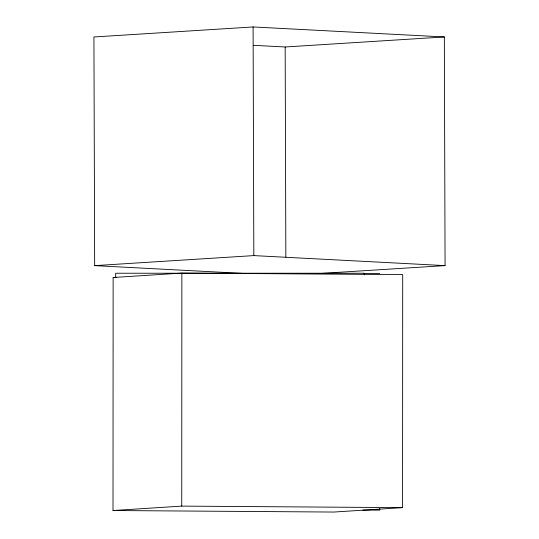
<?xml version="1.0" encoding="UTF-8"?>
<svg xmlns="http://www.w3.org/2000/svg" width="539" height="539" viewBox="0 0 539 539"><rect width="100%" height="100%" fill="white"/><g stroke="black" fill="none" stroke-linecap="round" stroke-linejoin="round"><path stroke-width="0.81" d="M113.008 510.527L113.136 277.504L181.865 273.091L402.7 274.614L402.572 507.637L333.843 512.05L113.008 510.527L181.737 506.108L402.572 507.637M181.737 506.108L181.865 273.091M319.411 273.529L445.073 265.612L444.338 36.955L253.094 26.95L93.927 36.982L94.662 265.633L245.643 273.529M253.296 45.316L285.171 46.987L444.338 36.955M94.662 265.633L253.829 255.601L445.073 265.612M363.805 273.549L379.766 273.549M362.74 510.11L379.766 510.11L379.766 508.425M113.136 277.504L116.498 277.531M285.171 46.987L285.845 257.143M253.094 26.95L253.829 255.601M364.303 274.917L364.303 273.233L115.683 273.233L115.683 277.444"/></g></svg>
